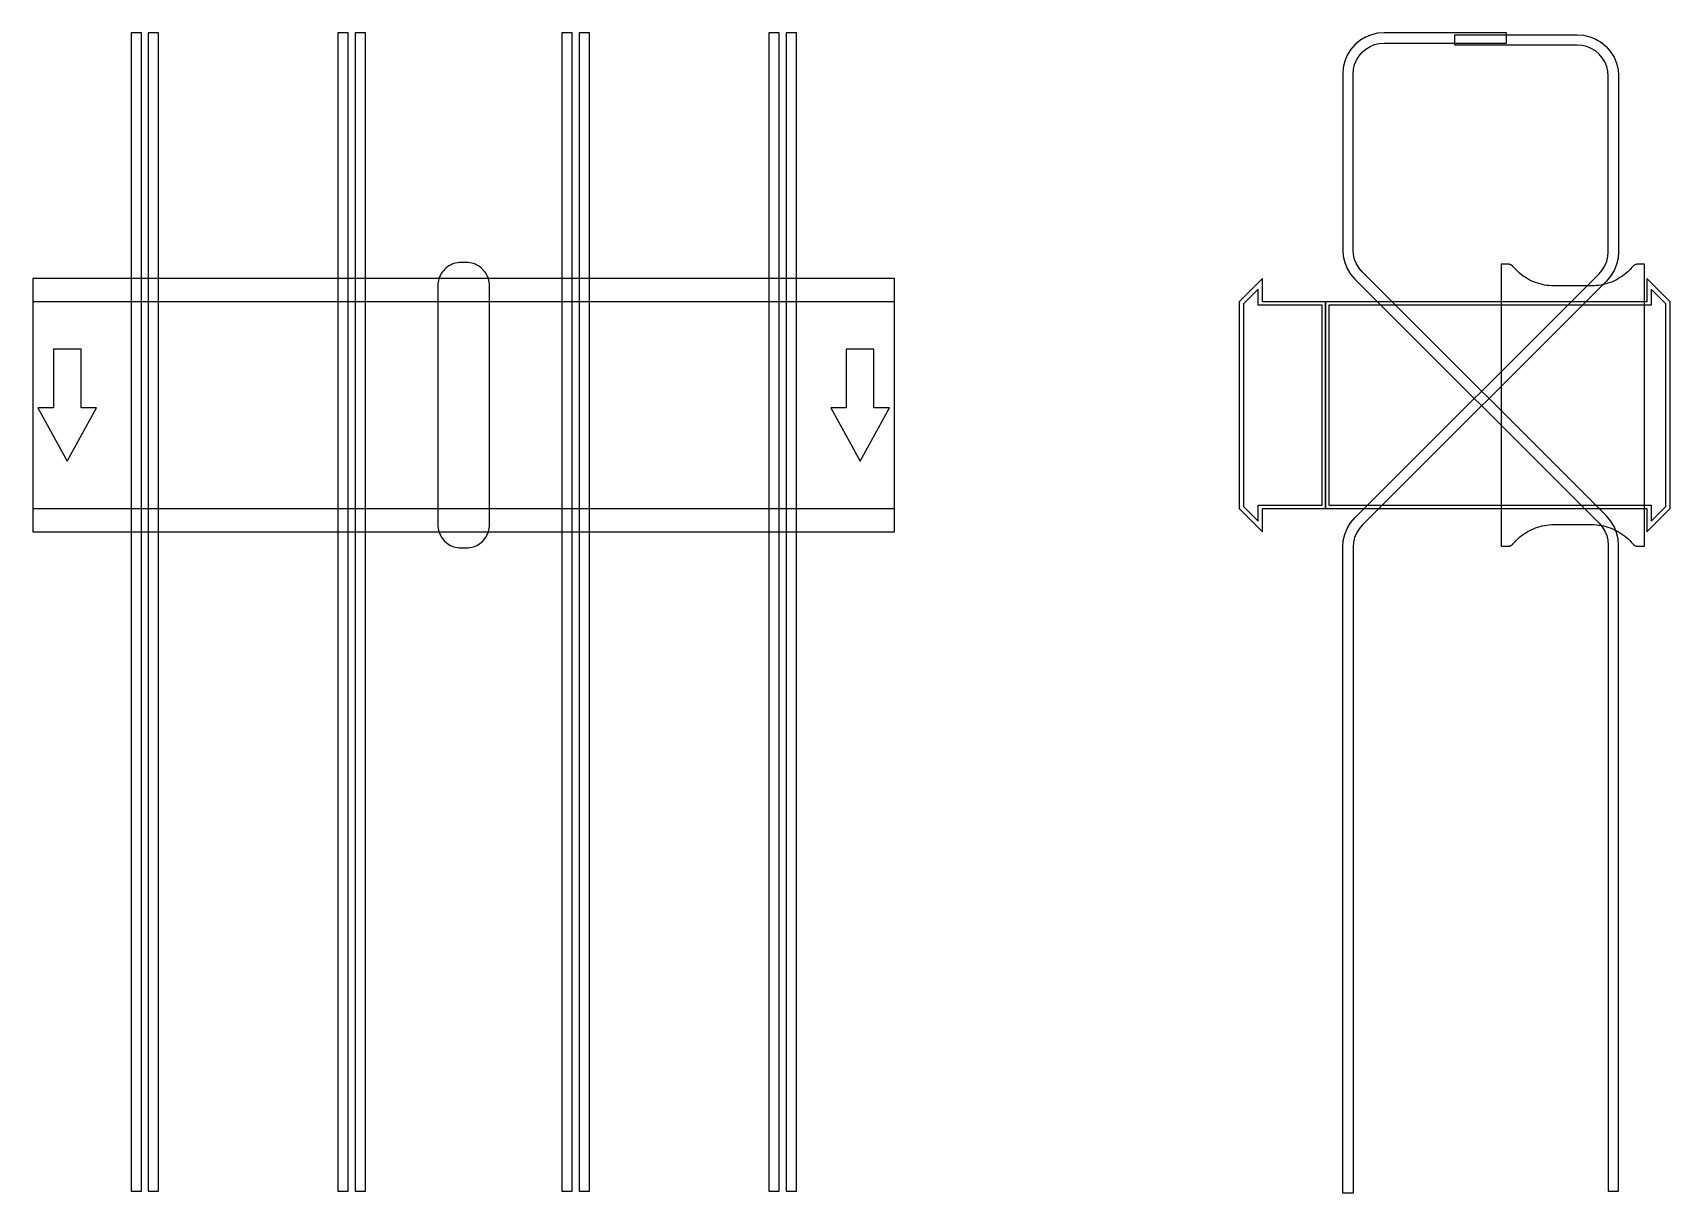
# Model space of a CAD drawing. Extents: x 0 to 950, y -457 to 216.
import ezdxf

# ---------------------------------------------------------------- set-up
doc = ezdxf.new("R2010")
doc.units = 0
doc.layers.add('Halfen', color=7, linetype='CONTINUOUS')

msp = doc.modelspace()

# ---------------------------------------------------------------- linework, layer by layer
at = {"layer": 'Halfen', "color": 7}
for points in [[(63, -456.177), (63, 216.147), (57, 216.147), (57, -456.177)], [(73, -456.177), (73, 216.147), (67, 216.147), (67, -456.177)], [(183, -456.177), (183, 216.147), (177, 216.147), (177, -456.177)], [(193, -456.177), (193, 216.147), (187, 216.147), (187, -456.177)], [(313, -456.177), (313, 216.147), (307, 216.147), (307, -456.177)], [(323, -456.177), (323, 216.147), (317, 216.147), (317, -456.177)], [(433, -456.177), (433, 216.147), (427, 216.147), (427, -456.177)], [(443, -456.177), (443, 216.147), (437, 216.147), (437, -456.177)], [(920, -456.177), (920, -81.213), (919.705, -77.459), (918.825, -73.797), (917.384, -70.317), (915.416, -67.106), (912.971, -64.243), (771.272, 77.456), (769.438, 79.604), (767.962, 82.012), (766.881, 84.621), (766.222, 87.368), (766, 90.184), (766, 192.147), (766.222, 194.963), (766.881, 197.71), (767.962, 200.319), (769.438, 202.728), (771.272, 204.875), (773.42, 206.71), (775.828, 208.186), (778.438, 209.266), (781.184, 209.926), (784, 210.147), (855, 210.147), (855, 216.147), (784, 216.147), (780.246, 215.852), (776.584, 214.973), (773.104, 213.532), (769.893, 211.564), (767.029, 209.118), (764.584, 206.254), (762.616, 203.043), (761.175, 199.564), (760.295, 195.902), (760, 192.147), (760, 90.184), (760.295, 86.429), (761.175, 82.767), (762.616, 79.288), (764.584, 76.077), (767.029, 73.213), (908.728, -68.485), (910.562, -70.633), (912.038, -73.041), (913.119, -75.651), (913.778, -78.397), (914, -81.213), (914, -456.177)], [(760, -457.324), (760, -82.361), (760.295, -78.606), (761.175, -74.944), (762.616, -71.465), (764.584, -68.254), (767.029, -65.39), (908.728, 76.308), (910.562, 78.456), (912.038, 80.865), (913.119, 83.474), (913.778, 86.221), (914, 89.036), (914, 191), (913.778, 193.816), (913.119, 196.562), (912.038, 199.172), (910.562, 201.58), (908.728, 203.728), (906.58, 205.562), (904.172, 207.038), (901.562, 208.119), (898.816, 208.778), (896, 209), (825, 209), (825, 215), (896, 215), (899.754, 214.705), (903.416, 213.825), (906.896, 212.384), (910.107, 210.416), (912.971, 207.971), (915.416, 205.107), (917.384, 201.896), (918.825, 198.416), (919.705, 194.754), (920, 191), (920, 89.036), (919.705, 85.282), (918.825, 81.62), (917.384, 78.141), (915.416, 74.929), (912.971, 72.066), (771.272, -69.633), (769.438, -71.78), (767.962, -74.189), (766.881, -76.798), (766.222, -79.545), (766, -82.361), (766, -457.324)], [(265, -69.3), (265, -56.8), (265, 69.3), (264.958, 70.359), (264.834, 71.412), (264.627, 72.452), (264.339, 73.472), (263.972, 74.466), (263.529, 75.429), (263.011, 76.354), (262.422, 77.235), (261.765, 78.068), (261.046, 78.846), (260.268, 79.565), (259.435, 80.222), (258.554, 80.811), (257.629, 81.329), (256.666, 81.772), (255.672, 82.139), (254.652, 82.427), (253.612, 82.634), (252.559, 82.758), (251.5, 82.8), (248.5, 82.8), (247.441, 82.758), (246.388, 82.634), (245.348, 82.427), (244.328, 82.139), (243.334, 81.772), (242.371, 81.329), (241.446, 80.811), (240.565, 80.222), (239.732, 79.565), (238.954, 78.846), (238.235, 78.068), (237.578, 77.235), (236.989, 76.354), (236.471, 75.429), (236.028, 74.466), (235.661, 73.472), (235.373, 72.452), (235.166, 71.412), (235.042, 70.359), (235, 69.3), (235, -56.8), (235, -69.3), (235.042, -70.359), (235.166, -71.412), (235.373, -72.452), (235.661, -73.472), (236.028, -74.466), (236.471, -75.429), (236.989, -76.354), (237.578, -77.235), (238.235, -78.068), (238.954, -78.846), (239.732, -79.565), (240.565, -80.222), (241.446, -80.811), (242.371, -81.329), (243.334, -81.772), (244.328, -82.139), (245.348, -82.427), (246.388, -82.634), (247.441, -82.758), (248.5, -82.8), (251.5, -82.8), (252.559, -82.758), (253.612, -82.634), (254.652, -82.427), (255.672, -82.139), (256.666, -81.772), (257.629, -81.329), (258.554, -80.811), (259.435, -80.222), (260.268, -79.565), (261.046, -78.846), (261.765, -78.068), (262.422, -77.235), (263.011, -76.354), (263.529, -75.429), (263.972, -74.466), (264.339, -73.472), (264.627, -72.452), (264.834, -71.412), (264.958, -70.359), (265, -69.3)], [(935, -81.8), (935, 81.8), (931, 81.8), (930.846, 81.797), (930.691, 81.786), (930.538, 81.769), (930.385, 81.746), (930.234, 81.715), (930.084, 81.678), (929.936, 81.634), (929.789, 81.584), (929.646, 81.527), (929.505, 81.464), (929.366, 81.395), (929.231, 81.32), (929.1, 81.239), (928.972, 81.153), (928.848, 81.06), (928.728, 80.963), (928.613, 80.86), (928.502, 80.752), (928.397, 80.639), (928.296, 80.522), (927.41, 79.491), (926.479, 78.5), (925.505, 77.551), (924.491, 76.646), (923.437, 75.787), (922.347, 74.975), (921.222, 74.211), (920.064, 73.499), (918.876, 72.838), (917.66, 72.23), (916.418, 71.676), (915.153, 71.178), (913.867, 70.736), (912.563, 70.351), (911.243, 70.024), (909.911, 69.756), (908.567, 69.547), (907.216, 69.397), (905.859, 69.307), (904.5, 69.277), (882.5, 69.277), (881.141, 69.307), (879.784, 69.397), (878.433, 69.547), (877.089, 69.756), (875.757, 70.024), (874.437, 70.351), (873.133, 70.736), (871.847, 71.178), (870.582, 71.676), (869.34, 72.23), (868.124, 72.838), (866.936, 73.499), (865.778, 74.211), (864.653, 74.975), (863.563, 75.787), (862.509, 76.646), (861.495, 77.551), (860.521, 78.5), (859.59, 79.491), (858.704, 80.522), (858.603, 80.639), (858.498, 80.752), (858.387, 80.86), (858.272, 80.963), (858.152, 81.06), (858.028, 81.153), (857.9, 81.239), (857.769, 81.32), (857.634, 81.395), (857.495, 81.464), (857.354, 81.527), (857.211, 81.584), (857.064, 81.634), (856.916, 81.678), (856.766, 81.715), (856.615, 81.746), (856.462, 81.769), (856.309, 81.786), (856.154, 81.797), (856, 81.8), (852, 81.8), (852, -81.8), (856, -81.8), (856.154, -81.797), (856.309, -81.786), (856.462, -81.769), (856.615, -81.746), (856.766, -81.715), (856.916, -81.678), (857.064, -81.634), (857.211, -81.584), (857.354, -81.527), (857.495, -81.464), (857.634, -81.395), (857.769, -81.32), (857.9, -81.239), (858.028, -81.153), (858.152, -81.06), (858.272, -80.963), (858.387, -80.86), (858.498, -80.752), (858.603, -80.639), (858.704, -80.522), (859.59, -79.491), (860.521, -78.5), (861.495, -77.551), (862.509, -76.646), (863.563, -75.787), (864.653, -74.975), (865.778, -74.211), (866.936, -73.499), (868.124, -72.838), (869.34, -72.23), (870.582, -71.676), (871.847, -71.178), (873.133, -70.736), (874.437, -70.351), (875.757, -70.024), (877.089, -69.756), (878.433, -69.547), (879.784, -69.397), (881.141, -69.307), (882.5, -69.277), (904.5, -69.277), (905.859, -69.307), (907.216, -69.397), (908.567, -69.547), (909.911, -69.756), (911.243, -70.024), (912.563, -70.351), (913.867, -70.736), (915.153, -71.178), (916.418, -71.676), (917.66, -72.23), (918.876, -72.838), (920.064, -73.499), (921.222, -74.211), (922.347, -74.975), (923.437, -75.787), (924.491, -76.646), (925.505, -77.551), (926.479, -78.5), (927.41, -79.491), (928.296, -80.522), (928.397, -80.639), (928.502, -80.752), (928.613, -80.86), (928.728, -80.963), (928.848, -81.06), (928.972, -81.153), (929.1, -81.239), (929.231, -81.32), (929.366, -81.395), (929.505, -81.464), (929.646, -81.527), (929.789, -81.584), (929.936, -81.634), (930.084, -81.678), (930.234, -81.715), (930.385, -81.746), (930.538, -81.769), (930.691, -81.786), (930.846, -81.797), (931, -81.8)], [(0, -73.5), (500, -73.5), (500, 73.5), (0, 73.5)], [(750, -60), (750, 60), (713.5, 60), (713.5, 73.5), (700, 60), (700, -60), (713.5, -73.5), (713.5, -60)], [(748, -58), (748, 58), (711, 58), (711, 67.25), (702.5, 58.75), (702.5, -58.75), (711, -67.25), (711, -58)], [(950, -60), (950, 60), (936.5, 73.5), (936.5, 60), (750, 60), (750, -60), (936.5, -60), (936.5, -73.5)], [(947.5, -58.75), (947.5, 58.75), (939, 67.25), (939, 58), (752, 58), (752, -58), (939, -58), (939, -67.25)], [(0, -60), (500, -60), (500, 60), (0, 60)], [(20, -32.5), (37, -1.5), (28, -1.5), (28, 32.5), (12, 32.5), (12, -1.5), (3, -1.5)], [(480, -32.5), (497, -1.5), (488, -1.5), (488, 32.5), (472, 32.5), (472, -1.5), (463, -1.5)]]:
    msp.add_lwpolyline(points, close=True, dxfattribs=at)

doc.saveas('drawing.dxf')
